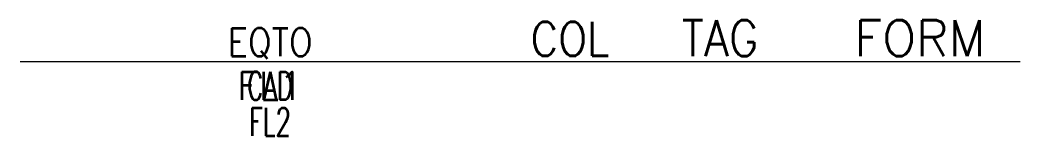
# Model space of a CAD drawing. Extents: x 89.7 to 139.7, y 220 to 225.8.
import ezdxf
from ezdxf.enums import TextEntityAlignment as Align

# ---------------------------------------------------------------- set-up
doc = ezdxf.new("R2010")
doc.units = 0
doc.header["$MEASUREMENT"] = 0
doc.layers.get('0').update_dxf_attribs({"linetype": 'CONTINUOUS'})
doc.styles.add('ROMANS', font='romans')

msp = doc.modelspace()

# ---------------------------------------------------------------- linework, layer by layer
for p, q in [((89.688, 223.754), (105.688, 223.754)), ((105.688, 223.754), (110.688, 223.754)), ((110.688, 223.754), (129.688, 223.754)), ((129.688, 223.754), (139.688, 223.754))]:
    msp.add_line(p, q)

# ---------------------------------------------------------------- texts
at = {"color": 7, "lineweight": -3, "style": 'ROMANS', "width": 0.9}
for tag, height, p in [('COL', 1.7, (117.188, 224.877)), ('TAG', 1.8, (124.688, 224.918)), ('EQTO', 1.4, (102.188, 224.707))]:
    msp.add_attdef(tag, text='', height=height, dxfattribs=at).set_placement(p, align=Align.MIDDLE_CENTER)
at = {"color": 7, "lineweight": -3, "style": 'ROMANS'}
msp.add_attdef('FORM', text='', height=1.8, dxfattribs=at).set_placement((134.688, 224.919), align=Align.MIDDLE_CENTER)
msp.add_attdef('FL1', text='', height=1.4, dxfattribs=at).set_placement((102.188, 223.224), align=Align.TOP_CENTER)
at = {"color": 7, "lineweight": -3, "style": 'ROMANS', "width": 0.63}
for tag, p in [('CAD', (102.188, 223.224)), ('FL2', (102.188, 221.424))]:
    msp.add_attdef(tag, text='', height=1.4, dxfattribs=at).set_placement(p, align=Align.TOP_CENTER)

doc.saveas('drawing.dxf')
